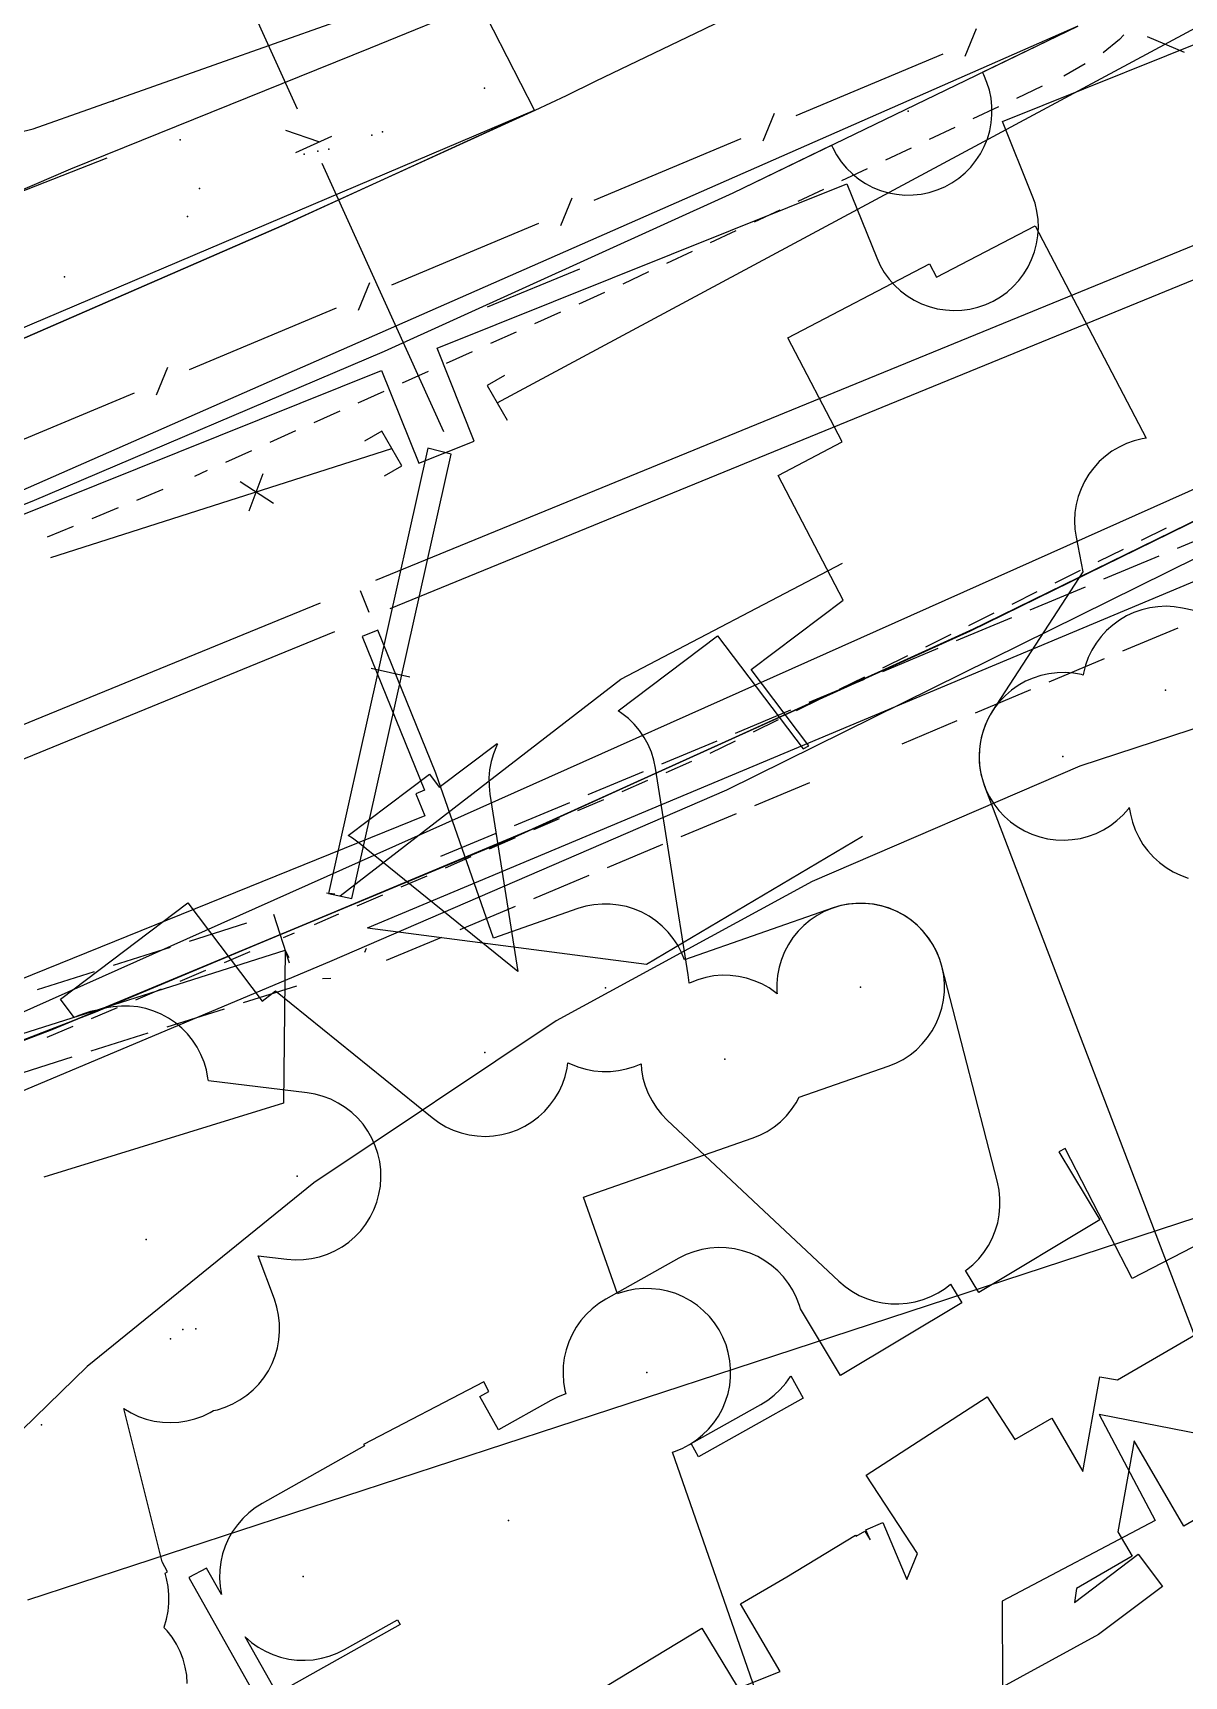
# Model space of a CAD drawing. Header units: metres. Extents: x -3782 to -2031, y 18790 to 19846.
# Drawn here: x -2299.88 to -2271.05, y 18831.63 to 18872.79 of the extents above; entities that cross this region are included whole.
import ezdxf

# ---------------------------------------------------------------- set-up
doc = ezdxf.new("R2010")
doc.units = ezdxf.units.M
for name, color, linetype in [('BOUNDARY', 7, 'Continuous'), ('CURB', 7, 'Continuous'), ('ELECTR_CABLE', 7, 'Continuous'), ('ELECTR_CABLE_COMM', 7, 'Continuous'), ('GRASS', 7, 'Continuous'), ('GROUND', 7, 'Continuous'), ('OVERHEAD_POWER_LINE', 7, 'Continuous'), ('ROAD', 7, 'Continuous'), ('SEWER', 7, 'Continuous'), ('SIDEWALK_PATH', 7, 'Continuous'), ('TREE', 7, 'Continuous'), ('WATER_PIPELINE', 7, 'Continuous')]:
    doc.layers.add(name, color=color, linetype=linetype)

msp = doc.modelspace()

# ---------------------------------------------------------------- linework, layer by layer
at = {"layer": 'BOUNDARY'}
for points in [[(-2334.767, 18854.483), (-2327.863, 18859.381), (-2323.503, 18863.228), (-2322.404, 18864.113), (-2320.598, 18864.841), (-2313.984, 18867.137), (-2312.111, 18867.686), (-2308.53, 18868.364), (-2307.656, 18868.486), (-2299.87, 18870.388), (-2292.313, 18873.059), (-2285.062, 18876.473), (-2278.188, 18880.596), (-2277.117, 18881.313), (-2275.371, 18882.247), (-2270.014, 18884.777)], [(-2266.719, 18856.689), (-2273.659, 18854.421), (-2280.364, 18851.531), (-2286.777, 18848.041), (-2292.845, 18843.981), (-2298.518, 18839.385), (-2303.749, 18834.29), (-2304.629, 18833.351), (-2306.124, 18832.483), (-2307.724, 18831.754), (-2310.227, 18831.674), (-2318.533, 18830.973), (-2326.722, 18829.413), (-2334.703, 18827.008)]]:
    msp.add_lwpolyline(points, dxfattribs=at)
at = {"layer": 'CURB'}
for points in [[(-2273.707, 18872.958), (-2308.808, 18857.517)], [(-2272.663, 18872.624), (-2273.075, 18872.293)], [(-2272.56, 18872.738), (-2272.663, 18872.624)], [(-2273.525, 18872.013), (-2274.058, 18871.71)], [(-2274.599, 18871.455), (-2275.243, 18871.151)], [(-2275.695, 18870.938), (-2276.339, 18870.634)], [(-2312.931, 18859.961), (-2287.317, 18870.857)], [(-2276.791, 18870.421), (-2277.435, 18870.117)], [(-2277.887, 18869.903), (-2278.53, 18869.6)], [(-2278.983, 18869.386), (-2279.626, 18869.083)], [(-2280.078, 18868.869), (-2280.722, 18868.566)], [(-2281.174, 18868.352), (-2281.818, 18868.049)], [(-2282.27, 18867.835), (-2282.914, 18867.532)], [(-2311.114, 18843.361), (-2257.576, 18867.274)], [(-2283.366, 18867.318), (-2284.009, 18867.015)], [(-2284.462, 18866.801), (-2285.105, 18866.498)], [(-2285.56, 18866.289), (-2286.209, 18865.998)], [(-2286.665, 18865.793), (-2287.315, 18865.502)], [(-2287.771, 18865.297), (-2288.42, 18865.006)], [(-2288.876, 18864.801), (-2289.526, 18864.51)], [(-2289.982, 18864.305), (-2290.631, 18864.014)], [(-2291.087, 18863.809), (-2291.737, 18863.518)], [(-2292.193, 18863.313), (-2292.842, 18863.022)], [(-2293.298, 18862.818), (-2293.948, 18862.526)], [(-2294.404, 18862.322), (-2295.053, 18862.03)], [(-2295.51, 18861.826), (-2295.83, 18861.682)], [(-2296.625, 18861.353), (-2297.283, 18861.081)], [(-2297.745, 18860.89), (-2298.402, 18860.618)], [(-2298.865, 18860.427), (-2299.522, 18860.155)], [(-2271.495, 18860.387), (-2272.126, 18860.075)], [(-2272.575, 18859.853), (-2273.206, 18859.541)], [(-2273.654, 18859.32), (-2274.286, 18859.007)], [(-2274.734, 18858.786), (-2275.366, 18858.474)], [(-2275.814, 18858.252), (-2276.445, 18857.94)], [(-2276.894, 18857.719), (-2277.525, 18857.407)], [(-2277.973, 18857.185), (-2278.605, 18856.873)], [(-2279.053, 18856.652), (-2279.685, 18856.34)], [(-2280.133, 18856.118), (-2280.764, 18855.806)], [(-2281.212, 18855.585), (-2281.844, 18855.273)], [(-2282.292, 18855.051), (-2282.924, 18854.739)], [(-2283.382, 18854.539), (-2284.028, 18854.259)], [(-2284.487, 18854.06), (-2285.133, 18853.781)], [(-2285.592, 18853.582), (-2286.239, 18853.302)], [(-2286.698, 18853.104), (-2287.344, 18852.824)], [(-2287.803, 18852.625), (-2288.449, 18852.346)], [(-2288.908, 18852.147), (-2289.555, 18851.867)], [(-2290.013, 18851.669), (-2290.66, 18851.389)], [(-2291.119, 18851.19), (-2291.765, 18850.911)], [(-2292.224, 18850.712), (-2292.834, 18850.448)], [(-2293.331, 18850.239), (-2293.609, 18850.122)], [(-2294.441, 18849.771), (-2295.09, 18849.498)], [(-2295.551, 18849.304), (-2296.2, 18849.03)], [(-2296.661, 18848.836), (-2297.31, 18848.563)], [(-2297.771, 18848.369), (-2298.42, 18848.095)], [(-2298.881, 18847.901), (-2299.53, 18847.628)]]:
    msp.add_lwpolyline(points, dxfattribs=at)
at = {"layer": 'ELECTR_CABLE'}
for points in [[(-2269.328, 18843.147), (-2272.351, 18841.589), (-2274.027, 18844.841), (-2274.182, 18844.76), (-2273.158, 18843.057), (-2276.19, 18841.235), (-2276.52, 18841.785), (-2276.496, 18841.801), (-2276.337, 18841.933), (-2276.192, 18842.08), (-2276.063, 18842.24), (-2275.949, 18842.412), (-2275.853, 18842.594), (-2275.776, 18842.785), (-2275.717, 18842.983), (-2275.678, 18843.185), (-2275.659, 18843.39), (-2275.661, 18843.596), (-2275.682, 18843.801), (-2275.724, 18844.003), (-2277.115, 18849.41), (-2277.176, 18849.607), (-2277.256, 18849.797), (-2277.355, 18849.978), (-2277.47, 18850.149), (-2277.602, 18850.307), (-2277.749, 18850.452), (-2277.909, 18850.582), (-2278.081, 18850.695), (-2278.263, 18850.791), (-2278.454, 18850.869), (-2278.652, 18850.927), (-2278.854, 18850.966), (-2279.059, 18850.985), (-2279.265, 18850.984), (-2279.47, 18850.962), (-2279.672, 18850.921), (-2279.869, 18850.859), (-2280.059, 18850.779), (-2280.24, 18850.681), (-2280.411, 18850.565), (-2280.569, 18850.434), (-2280.714, 18850.287), (-2280.844, 18850.127), (-2280.957, 18849.955), (-2281.053, 18849.772), (-2281.131, 18849.582), (-2281.189, 18849.384), (-2281.228, 18849.182), (-2281.247, 18848.976), (-2281.246, 18848.77), (-2281.24, 18848.721), (-2281.272, 18848.748), (-2281.442, 18848.866), (-2281.622, 18848.966), (-2281.811, 18849.048), (-2282.007, 18849.112), (-2282.208, 18849.155), (-2282.413, 18849.179), (-2282.619, 18849.183), (-2282.824, 18849.166), (-2283.027, 18849.13), (-2283.225, 18849.073), (-2283.417, 18848.998), (-2283.442, 18848.985), (-2283.443, 18848.994), (-2283.465, 18849.198), (-2284.285, 18854.374), (-2284.327, 18854.576), (-2284.389, 18854.772), (-2284.469, 18854.962), (-2284.568, 18855.143), (-2284.685, 18855.313), (-2284.817, 18855.471), (-2284.964, 18855.615), (-2285.125, 18855.744), (-2285.217, 18855.804), (-2282.732, 18857.684), (-2280.589, 18854.852), (-2280.442, 18854.929), (-2281.889, 18856.842), (-2279.588, 18858.583), (-2281.218, 18861.705), (-2279.608, 18862.545), (-2280.97, 18865.153), (-2277.425, 18867.005), (-2277.248, 18866.668), (-2274.777, 18867.959), (-2271.998, 18862.637), (-2272.096, 18862.623), (-2272.296, 18862.573), (-2272.49, 18862.504), (-2272.677, 18862.417), (-2272.854, 18862.311), (-2273.02, 18862.189), (-2273.173, 18862.051), (-2273.311, 18861.898), (-2273.435, 18861.733), (-2273.541, 18861.557), (-2273.63, 18861.371), (-2273.699, 18861.177), (-2273.75, 18860.977), (-2273.781, 18860.773), (-2273.791, 18860.567), (-2273.782, 18860.361), (-2273.752, 18860.158), (-2273.582, 18859.292), (-2275.843, 18855.812), (-2275.947, 18855.634), (-2276.032, 18855.446), (-2276.099, 18855.251), (-2276.147, 18855.051), (-2276.174, 18854.846), (-2276.182, 18854.641), (-2276.169, 18854.435), (-2276.136, 18854.231), (-2276.083, 18854.032), (-2276.011, 18853.839), (-2275.921, 18853.654), (-2275.813, 18853.479), (-2275.688, 18853.315), (-2275.547, 18853.164), (-2275.393, 18853.027), (-2275.226, 18852.907), (-2275.048, 18852.803), (-2274.86, 18852.717), (-2274.665, 18852.65), (-2274.465, 18852.603), (-2274.261, 18852.575), (-2274.055, 18852.568), (-2273.849, 18852.581), (-2273.645, 18852.614), (-2273.446, 18852.666), (-2273.253, 18852.738), (-2273.068, 18852.829), (-2272.893, 18852.937), (-2272.729, 18853.062), (-2272.578, 18853.202), (-2272.441, 18853.357), (-2272.422, 18853.384), (-2272.389, 18853.221), (-2272.34, 18853.021), (-2272.271, 18852.827), (-2272.183, 18852.64), (-2272.078, 18852.463), (-2271.955, 18852.297), (-2271.817, 18852.144), (-2271.665, 18852.006), (-2271.5, 18851.883), (-2271.323, 18851.776), (-2271.137, 18851.688), (-2270.943, 18851.618)], [(-2296.011, 18831.443), (-2296.026, 18831.648), (-2296.06, 18831.852), (-2296.115, 18832.05), (-2296.188, 18832.243), (-2296.28, 18832.427), (-2296.39, 18832.602), (-2296.516, 18832.765), (-2296.595, 18832.848), (-2296.593, 18832.853), (-2296.533, 18833.051), (-2296.492, 18833.253), (-2296.472, 18833.458), (-2296.472, 18833.664), (-2296.492, 18833.869), (-2296.532, 18834.071), (-2296.566, 18834.205), (-2296.506, 18834.239), (-2296.637, 18834.491), (-2297.597, 18838.33), (-2297.596, 18838.329), (-2297.419, 18838.223), (-2297.232, 18838.135), (-2297.038, 18838.067), (-2296.838, 18838.017), (-2296.634, 18837.987), (-2296.428, 18837.978), (-2296.222, 18837.988), (-2296.019, 18838.019), (-2295.819, 18838.07), (-2295.625, 18838.14), (-2295.439, 18838.228), (-2295.352, 18838.281), (-2295.258, 18838.301), (-2295.062, 18838.364), (-2294.873, 18838.445), (-2294.692, 18838.545), (-2294.523, 18838.662), (-2294.365, 18838.795), (-2294.221, 18838.942), (-2294.093, 18839.103), (-2293.981, 18839.276), (-2293.886, 18839.459), (-2293.81, 18839.651), (-2293.753, 18839.849), (-2293.716, 18840.052), (-2293.698, 18840.257), (-2293.701, 18840.463), (-2293.724, 18840.668), (-2293.767, 18840.869), (-2293.83, 18841.066), (-2294.238, 18842.158), (-2293.514, 18842.07), (-2293.309, 18842.055), (-2293.103, 18842.061), (-2292.898, 18842.086), (-2292.697, 18842.132), (-2292.502, 18842.197), (-2292.313, 18842.281), (-2292.134, 18842.383), (-2291.966, 18842.502), (-2291.81, 18842.637), (-2291.668, 18842.786), (-2291.542, 18842.949), (-2291.432, 18843.123), (-2291.339, 18843.307), (-2291.266, 18843.5), (-2291.211, 18843.698), (-2291.176, 18843.902), (-2291.161, 18844.107), (-2291.167, 18844.313), (-2291.192, 18844.518), (-2291.238, 18844.719), (-2291.303, 18844.914), (-2291.387, 18845.102), (-2291.489, 18845.282), (-2291.608, 18845.45), (-2291.743, 18845.606), (-2291.892, 18845.747), (-2292.055, 18845.874), (-2292.229, 18845.984), (-2292.413, 18846.076), (-2292.606, 18846.15), (-2292.805, 18846.205), (-2293.008, 18846.239), (-2295.483, 18846.54), (-2295.493, 18846.61), (-2295.532, 18846.812), (-2295.59, 18847.01), (-2295.668, 18847.201), (-2295.763, 18847.383), (-2295.877, 18847.555), (-2296.006, 18847.715), (-2296.151, 18847.862), (-2296.309, 18847.994), (-2296.48, 18848.11), (-2296.661, 18848.208), (-2296.851, 18848.288), (-2297.048, 18848.35), (-2297.249, 18848.391), (-2297.454, 18848.413), (-2297.66, 18848.414), (-2297.866, 18848.396), (-2297.984, 18848.373), (-2298.104, 18848.355), (-2298.269, 18848.313), (-2298.436, 18848.273), (-2298.581, 18848.223), (-2298.728, 18848.177), (-2298.842, 18848.127), (-2299.188, 18848.585), (-2295.998, 18850.998), (-2294.137, 18848.537), (-2293.801, 18848.791), (-2289.881, 18845.617), (-2289.715, 18845.495), (-2289.538, 18845.39), (-2289.351, 18845.303), (-2289.156, 18845.235), (-2288.956, 18845.186), (-2288.752, 18845.158), (-2288.546, 18845.149), (-2288.34, 18845.16), (-2288.137, 18845.192), (-2287.937, 18845.243), (-2287.743, 18845.314), (-2287.558, 18845.403), (-2287.382, 18845.51), (-2287.217, 18845.634), (-2287.065, 18845.774), (-2286.928, 18845.927), (-2286.806, 18846.094), (-2286.701, 18846.271), (-2286.614, 18846.458), (-2286.546, 18846.652), (-2286.498, 18846.853), (-2286.478, 18846.994), (-2286.418, 18846.963), (-2286.227, 18846.886), (-2286.029, 18846.828), (-2285.826, 18846.79), (-2285.621, 18846.771), (-2285.415, 18846.773), (-2285.21, 18846.796), (-2285.009, 18846.838), (-2284.812, 18846.9), (-2284.648, 18846.969), (-2284.635, 18846.812), (-2284.599, 18846.61), (-2284.542, 18846.411), (-2284.467, 18846.22), (-2284.373, 18846.036), (-2284.261, 18845.863), (-2284.134, 18845.701), (-2283.99, 18845.553), (-2279.693, 18841.518), (-2279.537, 18841.384), (-2279.367, 18841.267), (-2279.187, 18841.166), (-2278.998, 18841.084), (-2278.802, 18841.021), (-2278.601, 18840.977), (-2278.396, 18840.953), (-2278.19, 18840.95), (-2277.985, 18840.966), (-2277.782, 18841.003), (-2277.584, 18841.059), (-2277.392, 18841.135), (-2277.208, 18841.229), (-2277.035, 18841.34), (-2276.9, 18841.447), (-2276.618, 18840.977), (-2279.65, 18839.155), (-2280.656, 18840.829), (-2280.679, 18840.915), (-2280.753, 18841.107), (-2280.845, 18841.292), (-2280.955, 18841.466), (-2281.081, 18841.629), (-2281.222, 18841.779), (-2281.378, 18841.914), (-2281.546, 18842.033), (-2281.725, 18842.136), (-2281.913, 18842.22), (-2282.108, 18842.285), (-2282.309, 18842.331), (-2282.514, 18842.357), (-2282.72, 18842.363), (-2282.925, 18842.348), (-2283.129, 18842.314), (-2283.327, 18842.26), (-2283.52, 18842.186), (-2283.704, 18842.094), (-2285.531, 18841.068), (-2285.706, 18840.958), (-2285.869, 18840.832), (-2286.019, 18840.69), (-2286.154, 18840.535), (-2286.273, 18840.367), (-2286.375, 18840.188), (-2286.459, 18840), (-2286.525, 18839.804), (-2286.571, 18839.603), (-2286.597, 18839.399), (-2286.602, 18839.193), (-2286.588, 18838.987), (-2286.553, 18838.784), (-2286.53, 18838.697), (-2286.53, 18838.697), (-2286.723, 18838.623), (-2286.907, 18838.531), (-2288.215, 18837.797), (-2288.684, 18838.632), (-2288.463, 18838.756), (-2288.588, 18838.996), (-2291.595, 18837.426), (-2291.577, 18837.392), (-2294.135, 18835.955), (-2294.309, 18835.845), (-2294.472, 18835.719), (-2294.622, 18835.577), (-2294.757, 18835.421), (-2294.876, 18835.253), (-2294.978, 18835.074), (-2295.063, 18834.886), (-2295.128, 18834.691), (-2295.174, 18834.49), (-2295.2, 18834.285), (-2295.205, 18834.079), (-2295.191, 18833.874), (-2295.156, 18833.671), (-2295.156, 18833.669), (-2295.529, 18834.333), (-2295.973, 18834.101), (-2294.2, 18830.946)], [(-2282.148, 18831.352), (-2281.16, 18831.741), (-2282.154, 18833.44), (-2280.999, 18834.116), (-2279.279, 18835.159), (-2279.263, 18835.132), (-2279.042, 18835.261), (-2278.914, 18835.043), (-2279.019, 18835.292), (-2278.592, 18835.472), (-2277.993, 18834.051), (-2277.727, 18834.695), (-2279.006, 18836.658), (-2275.984, 18838.626), (-2275.285, 18837.552), (-2274.363, 18838.088), (-2273.587, 18836.753), (-2273.155, 18839.127), (-2272.715, 18839.047), (-2270.603, 18840.275)], [(-2269.19, 18836.47), (-2271.056, 18835.384), (-2272.296, 18837.518), (-2272.71, 18835.245), (-2272.352, 18834.63), (-2273.747, 18833.82), (-2273.796, 18833.472), (-2272.201, 18834.679), (-2271.592, 18833.874), (-2273.189, 18832.666), (-2276.415, 18830.91)], [(-2285.494, 18831.39), (-2283.127, 18832.826), (-2282.24, 18831.365)]]:
    msp.add_lwpolyline(points, dxfattribs=at)
for points in [[(-2289.948, 18854.222), (-2289.701, 18853.895), (-2288.254, 18854.99), (-2288.241, 18854.973), (-2288.266, 18854.924), (-2288.343, 18854.733), (-2288.401, 18854.535), (-2288.439, 18854.333), (-2288.457, 18854.128), (-2288.455, 18853.921), (-2288.433, 18853.717), (-2287.73, 18849.279), (-2291.704, 18852.496), (-2291.87, 18852.618), (-2291.981, 18852.684)], [(-2280.584, 18838.594), (-2283.205, 18837.122), (-2283.391, 18837.453), (-2281.647, 18838.432), (-2281.473, 18838.542), (-2281.31, 18838.668), (-2281.16, 18838.81), (-2281.025, 18838.965), (-2280.906, 18839.133), (-2280.896, 18839.15)], [(-2290.68, 18832.923), (-2293.764, 18831.191), (-2294.561, 18832.61), (-2294.559, 18832.608), (-2294.403, 18832.473), (-2294.235, 18832.353), (-2294.056, 18832.251), (-2293.868, 18832.167), (-2293.673, 18832.102), (-2293.472, 18832.056), (-2293.267, 18832.03), (-2293.061, 18832.024), (-2292.856, 18832.039), (-2292.653, 18832.073), (-2292.454, 18832.128), (-2292.261, 18832.201), (-2292.077, 18832.293), (-2290.746, 18833.041)]]:
    msp.add_lwpolyline(points, close=True, dxfattribs=at)
at = {"layer": 'ELECTR_CABLE_COMM'}
for points in [[(-2276.529, 18872.208), (-2276.245, 18872.902)], [(-2280.76, 18870.723), (-2277.079, 18872.265)], [(-2281.593, 18870.087), (-2281.309, 18870.78)], [(-2285.824, 18868.601), (-2282.143, 18870.144)], [(-2286.658, 18867.965), (-2286.374, 18868.658)], [(-2290.888, 18866.48), (-2287.207, 18868.022)], [(-2291.722, 18865.843), (-2291.438, 18866.537)], [(-2295.952, 18864.358), (-2292.272, 18865.9)], [(-2296.786, 18863.721), (-2296.502, 18864.415)], [(-2301.016, 18862.236), (-2297.336, 18863.778)]]:
    msp.add_lwpolyline(points, dxfattribs=at)
at = {"layer": 'GRASS'}
for points in [[(-2287.317, 18870.857), (-2288.685, 18873.525), (-2291.434, 18872.412), (-2298.934, 18869.374), (-2310.886, 18864.226), (-2312.133, 18867.779), (-2315.224, 18866.706), (-2312.931, 18859.961), (-2306.453, 18862.508), (-2300.024, 18865.173), (-2293.645, 18867.957)], [(-2292.441, 18849.528), (-2282.503, 18853.831), (-2264.819, 18862.57), (-2265.135, 18863.334), (-2276.059, 18857.979), (-2287.134, 18852.948), (-2298.353, 18848.246), (-2309.708, 18843.876), (-2305.966, 18833.816), (-2305.871, 18833.626), (-2305.74, 18833.462), (-2305.578, 18833.329), (-2305.389, 18833.232), (-2305.184, 18833.177), (-2304.974, 18833.166), (-2304.767, 18833.199), (-2304.569, 18833.276), (-2308.252, 18842.87)]]:
    msp.add_lwpolyline(points, close=True, dxfattribs=at)
at = {"layer": 'GROUND'}
msp.add_lwpolyline([(-2313.984, 18867.137), (-2312.111, 18867.686), (-2308.53, 18868.364), (-2307.656, 18868.486), (-2299.87, 18870.388), (-2292.313, 18873.059), (-2285.062, 18876.473), (-2278.188, 18880.596), (-2277.124, 18881.309), (-2274.955, 18876.938), (-2277.655, 18875.562), (-2280.357, 18874.212), (-2283.07, 18872.883), (-2285.793, 18871.577), (-2286.524, 18871.215), (-2287.311, 18870.845), (-2293.645, 18867.957), (-2300.024, 18865.173), (-2306.453, 18862.508), (-2312.931, 18859.961), (-2315.224, 18866.706)], close=True, dxfattribs=at)
for points in [[(-2370.322, 18826.934), (-2328.439, 18840.257), (-2325.076, 18841.436), (-2321.703, 18842.586), (-2318.32, 18843.709), (-2314.929, 18844.804), (-2314.741, 18844.851), (-2314.549, 18844.86), (-2314.359, 18844.834), (-2314.175, 18844.77), (-2311.114, 18843.361), (-2299.395, 18847.826), (-2287.82, 18852.646), (-2276.397, 18857.816), (-2265.135, 18863.334)], [(-2266.719, 18856.689), (-2273.659, 18854.421), (-2280.364, 18851.531), (-2286.777, 18848.041), (-2292.845, 18843.981), (-2298.518, 18839.385), (-2303.749, 18834.29)]]:
    msp.add_lwpolyline(points, dxfattribs=at)
at = {"layer": 'OVERHEAD_POWER_LINE'}
for points in [[(-2288.492, 18865.927), (-2286.182, 18866.882)], [(-2282.747, 18839.187), (-2250, 18849.91)], [(-2300, 18833.536), (-2282.747, 18839.187)]]:
    msp.add_lwpolyline(points, dxfattribs=at)
at = {"layer": 'ROAD'}
for points in [[(-2299.897, 18861.063), (-2291.074, 18864.82), (-2282.343, 18868.786), (-2282.342, 18868.786), (-2279.879, 18869.976), (-2279.849, 18869.913), (-2279.75, 18869.732), (-2279.634, 18869.562), (-2279.502, 18869.404), (-2279.355, 18869.259), (-2279.195, 18869.13), (-2279.023, 18869.017), (-2278.84, 18868.921), (-2278.649, 18868.844), (-2278.451, 18868.786), (-2278.249, 18868.747), (-2278.044, 18868.729), (-2277.837, 18868.73), (-2277.633, 18868.752), (-2277.431, 18868.794), (-2277.234, 18868.856), (-2277.044, 18868.936), (-2276.863, 18869.035), (-2276.693, 18869.151), (-2276.535, 18869.283), (-2276.39, 18869.429), (-2276.261, 18869.59), (-2276.148, 18869.762), (-2276.052, 18869.945), (-2275.975, 18870.136), (-2275.917, 18870.333), (-2275.878, 18870.536), (-2275.86, 18870.741), (-2275.861, 18870.947), (-2275.883, 18871.152), (-2275.925, 18871.354), (-2275.987, 18871.551), (-2276.067, 18871.74), (-2276.097, 18871.803), (-2273.707, 18872.958)], [(-2265.135, 18863.334), (-2276.397, 18857.817), (-2276.397, 18857.816), (-2287.82, 18852.646), (-2299.395, 18847.826), (-2311.114, 18843.361), (-2311.115, 18843.361), (-2314.175, 18844.77), (-2314.176, 18844.77), (-2314.358, 18844.833), (-2314.36, 18844.834), (-2314.548, 18844.861), (-2314.55, 18844.861), (-2314.74, 18844.851), (-2314.742, 18844.851), (-2314.929, 18844.804), (-2318.321, 18843.709), (-2321.703, 18842.587), (-2321.703, 18842.586), (-2325.076, 18841.436), (-2328.439, 18840.257), (-2370.322, 18826.935)]]:
    msp.add_lwpolyline(points, dxfattribs=at)
at = {"layer": 'SEWER'}
for points in [[(-2293.254, 18870.882), (-2296.302, 18877.601)], [(-2288.252, 18863.525), (-2266.69, 18875.112)], [(-2271.97, 18872.699), (-2271.048, 18872.31)], [(-2292.713, 18870.061), (-2293.542, 18870.344)], [(-2293.294, 18869.797), (-2292.392, 18870.207)], [(-2304.979, 18866.93), (-2298.019, 18869.662)], [(-2289.586, 18862.797), (-2292.634, 18869.516)], [(-2266.732, 18869.137), (-2291.296, 18859.076)], [(-2266.442, 18868.391), (-2290.936, 18858.359)], [(-2288.069, 18864.209), (-2288.502, 18863.958)], [(-2288.502, 18863.958), (-2288.002, 18863.093)], [(-2291.136, 18862.814), (-2291.569, 18862.564)], [(-2290.636, 18861.948), (-2291.136, 18862.814)], [(-2299.426, 18859.648), (-2290.886, 18862.381)], [(-2289.988, 18862.389), (-2292.475, 18851.234)], [(-2289.402, 18862.239), (-2289.988, 18862.389)], [(-2291.888, 18851.111), (-2289.402, 18862.239)], [(-2291.069, 18861.698), (-2290.636, 18861.948)], [(-2294.689, 18861.557), (-2293.853, 18861.006)], [(-2294.118, 18861.742), (-2294.472, 18860.806)], [(-2269.837, 18860.454), (-2271.221, 18859.875)], [(-2285.151, 18856.601), (-2279.603, 18859.505)], [(-2271.682, 18859.682), (-2273.066, 18859.103)], [(-2291.496, 18850.376), (-2270.009, 18859.386)], [(-2291.453, 18858.272), (-2291.674, 18858.814)], [(-2273.527, 18858.91), (-2274.911, 18858.331)], [(-2292.684, 18858.508), (-2317.249, 18848.447)], [(-2292.325, 18857.791), (-2316.819, 18847.759)], [(-2275.372, 18858.138), (-2276.756, 18857.559)], [(-2272.581, 18857.309), (-2271.198, 18857.89)], [(-2277.217, 18857.366), (-2278.601, 18856.787)], [(-2274.425, 18856.534), (-2273.042, 18857.115)], [(-2292.182, 18851.172), (-2285.151, 18856.601)], [(-2291.405, 18856.874), (-2290.438, 18856.658)], [(-2279.063, 18856.594), (-2280.446, 18856.015)], [(-2276.269, 18855.759), (-2274.886, 18856.34)], [(-2280.908, 18855.822), (-2282.291, 18855.244)], [(-2278.112, 18854.984), (-2276.73, 18855.565)], [(-2282.753, 18855.051), (-2284.136, 18854.472)], [(-2284.598, 18854.279), (-2285.981, 18853.7)], [(-2281.8, 18853.434), (-2280.417, 18854.015)], [(-2286.443, 18853.507), (-2287.826, 18852.928)], [(-2283.644, 18852.659), (-2282.261, 18853.24)], [(-2288.288, 18852.735), (-2289.672, 18852.156)], [(-2285.487, 18851.884), (-2284.105, 18852.465)], [(-2284.512, 18849.462), (-2279.105, 18852.671)], [(-2287.331, 18851.109), (-2285.948, 18851.69)], [(-2292.316, 18851.216), (-2292.521, 18851.24)], [(-2292.475, 18851.234), (-2291.888, 18851.111)], [(-2289.175, 18850.334), (-2287.792, 18850.915)], [(-2294.531, 18850.487), (-2295.96, 18850.032)], [(-2293.452, 18849.49), (-2293.842, 18850.707)], [(-2291.496, 18850.376), (-2284.512, 18849.462)], [(-2291.019, 18849.559), (-2289.636, 18850.14)], [(-2311.725, 18844.04), (-2293.556, 18849.814)], [(-2296.437, 18849.88), (-2297.866, 18849.425)], [(-2293.556, 18849.814), (-2293.599, 18845.982)], [(-2293.556, 18849.814), (-2293.469, 18849.627)], [(-2291.563, 18849.761), (-2291.52, 18849.865)], [(-2298.342, 18849.273), (-2299.771, 18848.818)], [(-2294.607, 18848.498), (-2293.27, 18848.921)], [(-2292.623, 18849.102), (-2292.416, 18849.108)], [(-2296.513, 18847.893), (-2295.083, 18848.346)], [(-2298.42, 18847.288), (-2296.99, 18847.742)], [(-2300.326, 18846.684), (-2298.896, 18847.137)], [(-2293.599, 18845.982), (-2299.606, 18844.126)]]:
    msp.add_lwpolyline(points, dxfattribs=at)
at = {"layer": 'SIDEWALK_PATH'}
msp.add_lwpolyline([(-2283.07, 18872.883), (-2285.793, 18871.577), (-2286.524, 18871.215), (-2287.311, 18870.845), (-2293.645, 18867.957), (-2300.024, 18865.173), (-2306.453, 18862.508), (-2312.931, 18859.961), (-2312.724, 18859.352), (-2312.472, 18858.801), (-2312.119, 18858.316), (-2311.676, 18857.912), (-2311.157, 18857.601), (-2310.585, 18857.4), (-2309.991, 18857.319), (-2309.392, 18857.358), (-2308.808, 18857.517), (-2299.897, 18861.063), (-2291.073, 18864.82), (-2282.342, 18868.786), (-2273.707, 18872.958)], dxfattribs=at)
at = {"layer": 'TREE'}
for p in [(-2288.572, 18871.403), (-2297.863, 18871.089), (-2277.958, 18870.827), (-2296.189, 18870.113), (-2291.39, 18870.229), (-2291.122, 18870.315), (-2293.081, 18869.749), (-2292.743, 18869.825), (-2292.465, 18869.882), (-2295.709, 18868.896), (-2296.007, 18868.193), (-2299.09, 18866.682), (-2271.513, 18856.326), (-2274.082, 18854.668), (-2285.538, 18848.87), (-2279.149, 18848.886), (-2288.56, 18847.249), (-2282.553, 18847.084), (-2293.261, 18844.155), (-2297.043, 18842.563), (-2296.434, 18840.078), (-2296.124, 18840.312), (-2295.796, 18840.331), (-2284.503, 18839.237), (-2299.661, 18837.925), (-2287.971, 18835.525), (-2293.105, 18834.124)]:
    msp.add_point(p, dxfattribs=at)
at = {"layer": 'WATER_PIPELINE'}
for points in [[(-2309.445, 18856.984), (-2291.148, 18864.33), (-2290.216, 18862.008), (-2288.824, 18862.567), (-2289.756, 18864.889), (-2279.491, 18869.01), (-2278.746, 18867.154), (-2278.66, 18866.967), (-2278.556, 18866.789), (-2278.435, 18866.622), (-2278.298, 18866.468), (-2278.147, 18866.328), (-2277.983, 18866.204), (-2277.807, 18866.096), (-2277.622, 18866.006), (-2277.429, 18865.934), (-2277.23, 18865.882), (-2277.026, 18865.849), (-2276.82, 18865.837), (-2276.614, 18865.845), (-2276.41, 18865.873), (-2276.21, 18865.921), (-2276.015, 18865.988), (-2275.828, 18866.074), (-2275.65, 18866.178), (-2275.483, 18866.299), (-2275.329, 18866.436), (-2275.189, 18866.587), (-2275.064, 18866.751), (-2274.956, 18866.927), (-2274.866, 18867.112), (-2274.795, 18867.306), (-2274.742, 18867.505), (-2274.71, 18867.708), (-2274.698, 18867.914), (-2274.705, 18868.12), (-2274.733, 18868.324), (-2274.781, 18868.525), (-2274.849, 18868.719), (-2275.594, 18870.575), (-2269.442, 18873.046)], [(-2262.614, 18856.637), (-2271.089, 18858.383), (-2271.293, 18858.414), (-2271.499, 18858.426), (-2271.704, 18858.417), (-2271.909, 18858.388), (-2272.109, 18858.339), (-2272.303, 18858.271), (-2272.49, 18858.185), (-2272.668, 18858.08), (-2272.834, 18857.958), (-2272.988, 18857.821), (-2273.127, 18857.669), (-2273.251, 18857.504), (-2273.358, 18857.328), (-2273.447, 18857.143), (-2273.518, 18856.949), (-2273.57, 18856.75), (-2273.577, 18856.705), (-2273.615, 18856.715), (-2273.818, 18856.751), (-2274.024, 18856.767), (-2274.23, 18856.763), (-2274.434, 18856.738), (-2274.635, 18856.694), (-2274.831, 18856.63), (-2275.02, 18856.547), (-2275.2, 18856.446), (-2275.369, 18856.327), (-2275.525, 18856.193), (-2275.668, 18856.045), (-2275.795, 18855.883), (-2275.906, 18855.709), (-2275.999, 18855.525), (-2276.074, 18855.333), (-2276.129, 18855.134), (-2276.165, 18854.932), (-2276.181, 18854.726), (-2276.177, 18854.52), (-2276.152, 18854.315), (-2276.108, 18854.114), (-2276.044, 18853.918), (-2270.576, 18839.607)], [(-2281.461, 18830.355), (-2283.859, 18837.237), (-2283.812, 18837.254), (-2283.621, 18837.331), (-2283.438, 18837.427), (-2283.266, 18837.54), (-2283.106, 18837.669), (-2282.959, 18837.814), (-2282.827, 18837.972), (-2282.711, 18838.142), (-2282.612, 18838.323), (-2282.532, 18838.513), (-2282.47, 18838.71), (-2282.428, 18838.911), (-2282.406, 18839.116), (-2282.405, 18839.322), (-2282.423, 18839.528), (-2282.462, 18839.73), (-2282.52, 18839.928), (-2282.597, 18840.119), (-2282.693, 18840.301), (-2282.806, 18840.474), (-2282.935, 18840.634), (-2283.08, 18840.781), (-2283.238, 18840.913), (-2283.408, 18841.029), (-2283.589, 18841.128), (-2283.779, 18841.208), (-2283.976, 18841.27), (-2284.177, 18841.311), (-2284.382, 18841.333), (-2284.588, 18841.335), (-2284.794, 18841.317), (-2284.996, 18841.278), (-2285.194, 18841.22), (-2285.241, 18841.204), (-2286.086, 18843.629), (-2281.862, 18845.101), (-2281.671, 18845.178), (-2281.488, 18845.274), (-2281.316, 18845.387), (-2281.156, 18845.516), (-2281.009, 18845.661), (-2280.877, 18845.819), (-2280.761, 18845.989), (-2280.685, 18846.128), (-2278.458, 18846.904), (-2278.267, 18846.981), (-2278.084, 18847.077), (-2277.912, 18847.19), (-2277.752, 18847.319), (-2277.605, 18847.464), (-2277.473, 18847.622), (-2277.357, 18847.792), (-2277.258, 18847.973), (-2277.178, 18848.163), (-2277.116, 18848.36), (-2277.074, 18848.561), (-2277.052, 18848.766), (-2277.051, 18848.972), (-2277.069, 18849.178), (-2277.108, 18849.38), (-2277.166, 18849.578), (-2277.243, 18849.769), (-2277.339, 18849.951), (-2277.452, 18850.124), (-2277.581, 18850.284), (-2277.726, 18850.431), (-2277.884, 18850.563), (-2278.054, 18850.679), (-2278.235, 18850.778), (-2278.425, 18850.858), (-2278.622, 18850.92), (-2278.823, 18850.961), (-2279.028, 18850.983), (-2279.234, 18850.985), (-2279.44, 18850.967), (-2279.642, 18850.928), (-2279.84, 18850.87), (-2283.561, 18849.573), (-2283.633, 18849.752), (-2283.729, 18849.934), (-2283.842, 18850.107), (-2283.971, 18850.267), (-2284.116, 18850.414), (-2284.274, 18850.546), (-2284.444, 18850.662), (-2284.625, 18850.761), (-2284.815, 18850.841), (-2285.012, 18850.903), (-2285.213, 18850.944), (-2285.418, 18850.966), (-2285.624, 18850.968), (-2285.83, 18850.95), (-2286.032, 18850.911), (-2286.23, 18850.853), (-2288.346, 18850.116), (-2289.786, 18854.249), (-2291.236, 18857.829), (-2291.631, 18857.671), (-2290.072, 18853.82), (-2290.287, 18853.733), (-2290.062, 18853.176), (-2309.037, 18845.493)], [(-2270.231, 18837.603), (-2273.175, 18838.178), (-2271.775, 18835.524), (-2275.608, 18833.502), (-2275.599, 18831.354)]]:
    msp.add_lwpolyline(points, dxfattribs=at)

doc.saveas('drawing.dxf')
